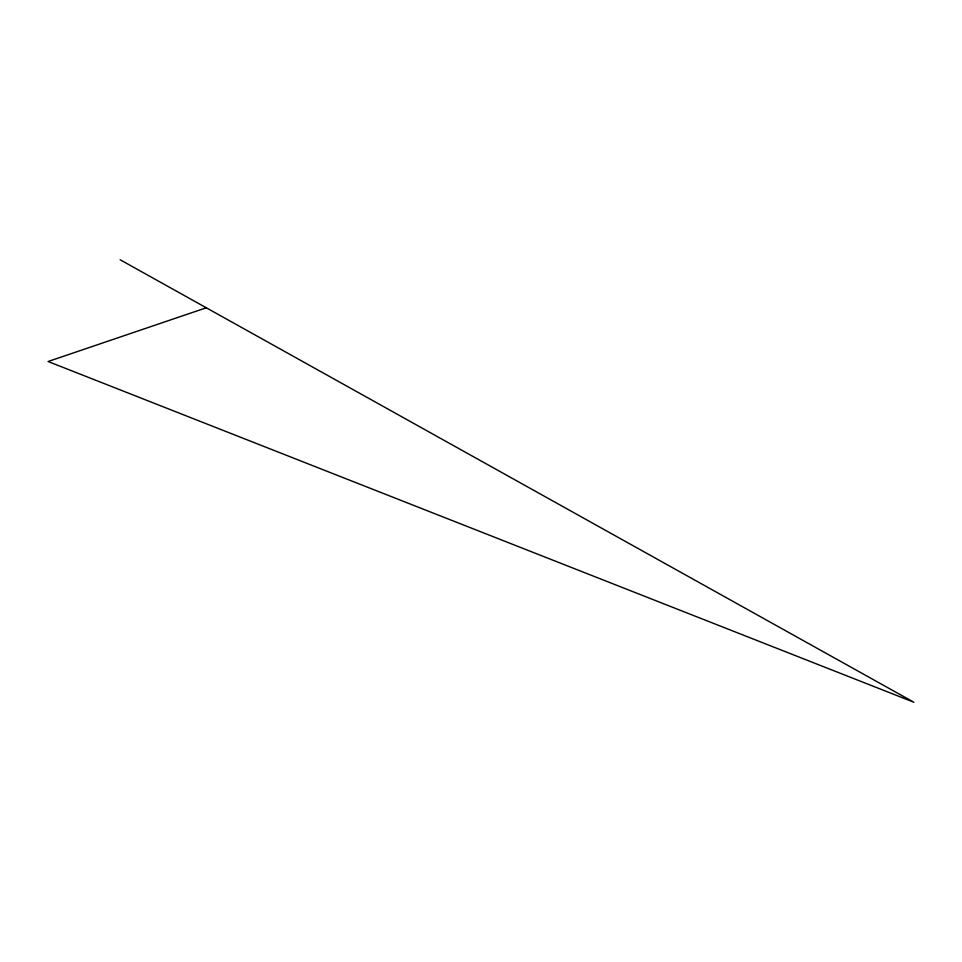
<?xml version="1.0" encoding="UTF-8"?>
<svg xmlns="http://www.w3.org/2000/svg" width="962" height="962" viewBox="0 0 962 962"><rect width="100%" height="100%" fill="white"/><g stroke="black" fill="none" stroke-linecap="round" stroke-linejoin="round"><path stroke-width="1.44" d="M206.289 307.78L48.1 361.508L913.9 702.248L120.13 259.752"/></g></svg>
